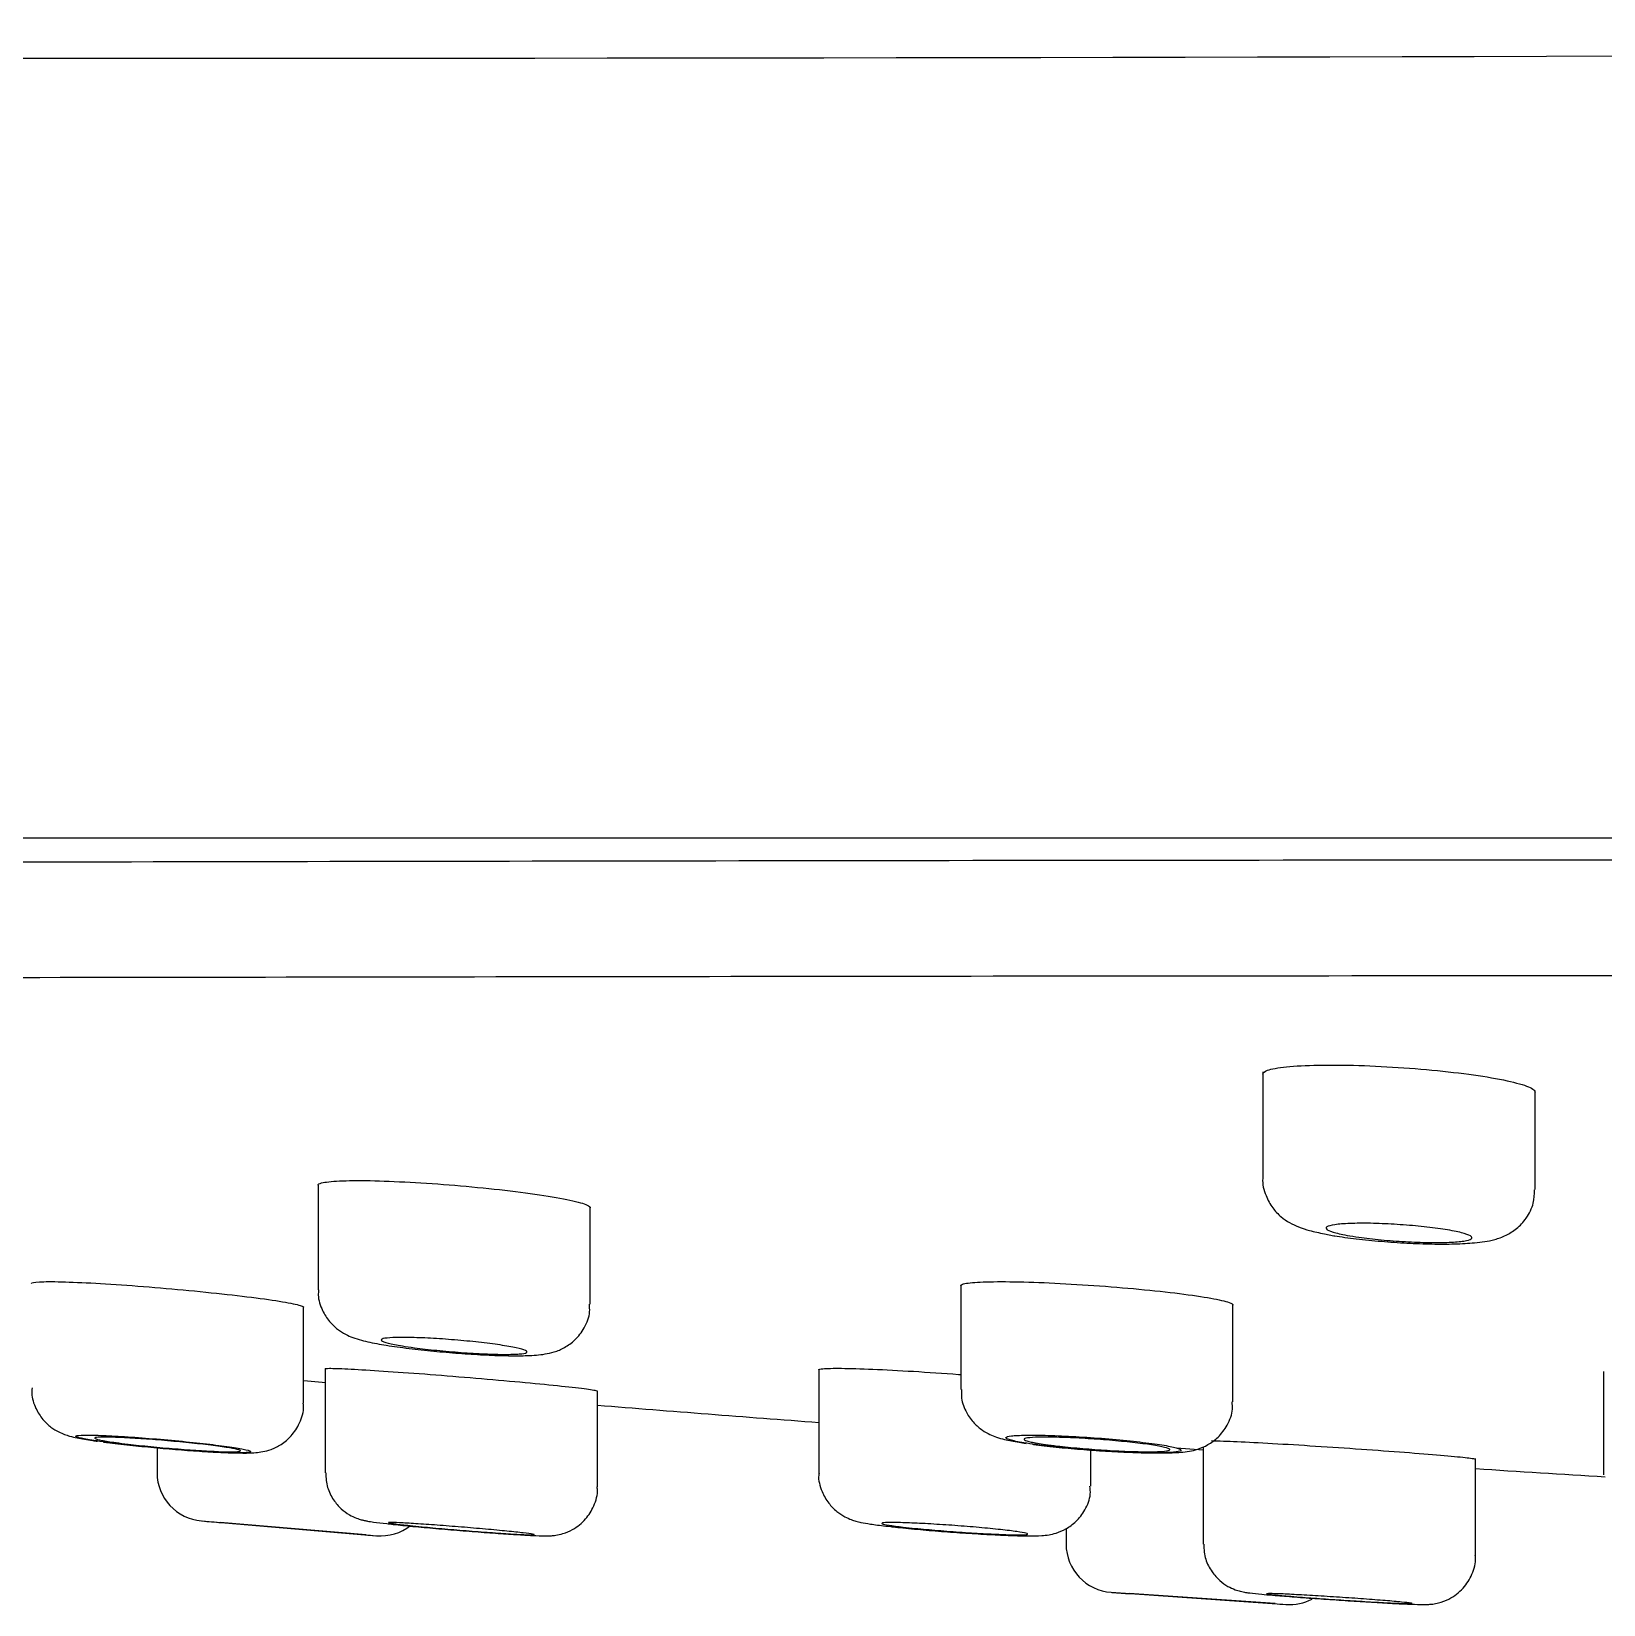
# Model space of a CAD drawing. Header units: millimetres. Extents: x -60 to 7633, y -2614 to 2146.
# Drawn here: x 6804.14 to 6820.31, y -807.65 to -791.47 of the extents above; entities that cross this region are included whole.
import ezdxf

# ---------------------------------------------------------------- set-up
doc = ezdxf.new("R2010")
doc.units = ezdxf.units.MM
doc.layers.get('0').update_dxf_attribs({"color": 250})

msp = doc.modelspace()

# ---------------------------------------------------------------- linework, layer by layer
at = {"linetype": 'Continuous'}
for p, q in [((6816.81, -802.17), (6816.81, -803.263)), ((6819.61, -803.381), (6819.61, -802.361)), ((6807.091, -803.334), (6807.091, -804.412)), ((6809.891, -804.558), (6809.891, -803.559)), ((6817.443, -803.837), (6817.541, -803.855)), ((6813.702, -804.364), (6813.702, -805.436)), ((6806.943, -805.577), (6806.943, -804.587)), ((6816.502, -805.563), (6816.502, -804.564)), ((6807.721, -804.969), (6807.791, -804.981)), ((6807.166, -805.222), (6807.166, -806.293)), ((6812.241, -805.233), (6812.241, -806.301)), ((6820.314, -805.252), (6820.314, -806.313)), ((6807.17, -805.367), (6806.944, -805.347)), ((6809.966, -806.439), (6809.966, -805.449)), ((6805.435, -806.037), (6805.435, -806.291)), ((6815.041, -806.432), (6815.041, -806.06)), ((6816.197, -806.061), (6815.922, -806.041)), ((6816.197, -806.025), (6816.197, -807.027)), ((6818.997, -807.145), (6818.997, -806.148)), ((6805.892, -806.788), (6807.693, -806.941)), ((6807.585, -806.932), (6806.085, -806.805)), ((6814.785, -806.869), (6814.785, -807.024)), ((6815.249, -807.522), (6817.051, -807.647)), ((6816.935, -807.639), (6815.435, -807.535))]:
    msp.add_line(p, q, dxfattribs=at)
for centre, radius, start, end in [((6805.598, 4131.116), 4922.861, 269.498321, 270.605649), ((6857.635, -208.104), 599.393, 265.438513, 265.656632), ((6805.935, -806.29), 0.5, 180.4306, 265.1507), ((6857.635, -208.104), 599.393, 266.304077, 266.431781), ((6857.635, -207.518), 601.5, 265.065749, 265.084496), ((6857.635, -207.518), 601.5, 265.226055, 265.236673), ((6807.735, -806.442), 0.5, 265.1518, 307.9792), ((6815.285, -807.024), 0.5, 180.4439, 266.0449), ((6857.635, -207.518), 601.5, 265.959959, 265.977852), ((6817.085, -807.148), 0.5, 266.0457, 297.3903), ((6857.635, -207.518), 601.5, 266.119245, 266.130685)]:
    msp.add_arc(centre, radius, start, end, dxfattribs=at)
for points, knots in [([(6766.877, -799.762), (6766.877, -799.763), (6767.465, -799.763), (6769.223, -799.762), (6769.955, -799.762), (6771.684, -799.762), (6772.684, -799.762), (6774.95, -799.762), (6776.216, -799.762), (6779.019, -799.762), (6780.566, -799.762), (6785.541, -799.762), (6789.297, -799.762), (6797.672, -799.762), (6802.343, -799.762), (6812.202, -799.762), (6817.414, -799.762), (6825.658, -799.762), (6828.491, -799.762), (6834.186, -799.762), (6837.059, -799.762), (6845.751, -799.762), (6851.642, -799.762), (6857.635, -799.762)], [0, 0, 0, 0, 0.125, 0.125, 0.1875, 0.1875, 0.25, 0.25, 0.3125, 0.3125, 0.375, 0.375, 0.5, 0.5, 0.625, 0.625, 0.75, 0.75, 0.8125, 0.8125, 0.875, 0.875, 1, 1, 1, 1]), ([(6857.635, -800.028), (6854.656, -800.028), (6851.691, -800.025), (6845.783, -800.017), (6842.829, -800.012), (6834.111, -799.998), (6828.491, -799.991), (6817.626, -799.992), (6812.334, -799.999), (6802.546, -800.017), (6798.009, -800.028), (6791.745, -800.028), (6789.739, -800.025), (6785.99, -800.017), (6784.24, -800.012), (6779.352, -799.998), (6776.575, -799.991), (6772.026, -799.992), (6770.33, -799.999), (6768.617, -800.013), (6768.186, -800.017), (6767.612, -800.025), (6767.468, -800.028), (6767.469, -800.028)], [0, 0, 0, 0, 0.015625, 0.015625, 0.03125, 0.03125, 0.0625, 0.0625, 0.09375, 0.09375, 0.125, 0.125, 0.140625, 0.140625, 0.15625, 0.15625, 0.1875, 0.1875, 0.21875, 0.21875, 0.234375, 0.234375, 0.2498623, 0.2498623, 0.2498623, 0.2498623]), ([(6771.384, -801.205), (6771.384, -801.205), (6771.384, -801.205), (6771.389, -801.205), (6771.943, -801.197), (6774.173, -801.183), (6775.817, -801.178), (6779.05, -801.178), (6780.257, -801.18), (6782.934, -801.184), (6784.405, -801.187), (6789.12, -801.197), (6792.688, -801.205), (6798.677, -801.205), (6800.792, -801.203), (6805.184, -801.197), (6807.453, -801.193), (6814.472, -801.183), (6819.432, -801.178), (6827.309, -801.178), (6829.992, -801.18), (6835.382, -801.184), (6838.103, -801.187), (6846.343, -801.197), (6851.936, -801.205), (6857.635, -801.205)], [0.7499068, 0.7499068, 0.7499068, 0.7499068, 0.75, 0.75, 0.78125, 0.78125, 0.8125, 0.8125, 0.828125, 0.828125, 0.84375, 0.84375, 0.875, 0.875, 0.890625, 0.890625, 0.90625, 0.90625, 0.9375, 0.9375, 0.953125, 0.953125, 0.96875, 0.96875, 1, 1, 1, 1]), ([(6816.81, -802.193), (6816.81, -802.179), (6816.826, -802.166), (6816.857, -802.154), (6816.897, -802.14), (6816.965, -802.127), (6817.054, -802.118), (6817.142, -802.109), (6817.254, -802.103), (6817.38, -802.101), (6817.506, -802.099), (6817.649, -802.1), (6817.797, -802.104), (6817.946, -802.109), (6818.104, -802.117), (6818.259, -802.128), (6818.414, -802.139), (6818.571, -802.153), (6818.715, -802.169), (6818.861, -802.185), (6818.999, -802.204), (6819.117, -802.223), (6819.237, -802.243), (6819.341, -802.264), (6819.42, -802.285), (6819.499, -802.306), (6819.556, -802.327), (6819.585, -802.347), (6819.601, -802.358), (6819.61, -802.368), (6819.61, -802.379)], [0.1215262, 0.1215262, 0.1215262, 0.1215262, 0.1630959, 0.1630959, 0.1630959, 0.2170614, 0.2170614, 0.2170614, 0.2705579, 0.2705579, 0.2705579, 0.3236813, 0.3236813, 0.3236813, 0.3766886, 0.3766886, 0.3766886, 0.4298825, 0.4298825, 0.4298825, 0.4834838, 0.4834838, 0.4834838, 0.5375399, 0.5375399, 0.5375399, 0.5919012, 0.5919012, 0.5919012, 0.621773, 0.621773, 0.621773, 0.621773]), ([(6807.091, -803.336), (6807.091, -803.327), (6807.103, -803.319), (6807.128, -803.313), (6807.164, -803.303), (6807.227, -803.296), (6807.312, -803.292), (6807.396, -803.288), (6807.504, -803.287), (6807.627, -803.289), (6807.75, -803.292), (6807.89, -803.297), (6808.038, -803.305), (6808.185, -803.313), (6808.343, -803.324), (6808.498, -803.337), (6808.654, -803.35), (6808.812, -803.365), (6808.959, -803.381), (6809.107, -803.398), (6809.247, -803.416), (6809.369, -803.434), (6809.492, -803.453), (6809.599, -803.471), (6809.682, -803.489), (6809.765, -803.507), (6809.826, -803.525), (6809.859, -803.54), (6809.88, -803.55), (6809.891, -803.559), (6809.891, -803.567)], [0.1252906, 0.1252906, 0.1252906, 0.1252906, 0.1623458, 0.1623458, 0.1623458, 0.2160013, 0.2160013, 0.2160013, 0.2693281, 0.2693281, 0.2693281, 0.3224941, 0.3224941, 0.3224941, 0.3757346, 0.3757346, 0.3757346, 0.4292508, 0.4292508, 0.4292508, 0.4831257, 0.4831257, 0.4831257, 0.5372873, 0.5372873, 0.5372873, 0.5915366, 0.5915366, 0.5915366, 0.6255676, 0.6255676, 0.6255676, 0.6255676]), ([(6816.811, -803.26), (6816.81, -803.263), (6816.8, -803.321), (6816.834, -803.438), (6816.903, -803.569), (6816.993, -803.663), (6817.088, -803.726), (6817.186, -803.771), (6817.298, -803.806), (6817.386, -803.825), (6817.443, -803.837)], [0, 0, 0, 0, 0.006314, 0.165033, 0.294884, 0.409854, 0.521112, 0.642983, 0.802868, 1, 1, 1, 1]), ([(6817.541, -803.855), (6817.544, -803.855), (6817.609, -803.867), (6817.773, -803.888), (6818.024, -803.914), (6818.293, -803.932), (6818.552, -803.942), (6818.79, -803.941), (6819.004, -803.929), (6819.156, -803.909), (6819.304, -803.859), (6819.424, -803.785), (6819.527, -803.675), (6819.599, -803.53), (6819.603, -803.432), (6819.604, -803.382)], [0, 0, 0, 0, 0.003908, 0.099275, 0.199089, 0.296772, 0.394558, 0.492602, 0.59437, 0.711379, 0.772447, 0.824994, 0.882967, 0.947622, 1, 1, 1, 1]), ([(6817.676, -803.852), (6817.617, -803.841), (6817.567, -803.829), (6817.531, -803.818), (6817.495, -803.807), (6817.472, -803.796), (6817.463, -803.786), (6817.455, -803.775), (6817.461, -803.766), (6817.481, -803.758), (6817.502, -803.75), (6817.536, -803.743), (6817.583, -803.738), (6817.629, -803.733), (6817.688, -803.73), (6817.754, -803.728), (6817.821, -803.727), (6817.897, -803.727), (6817.976, -803.729), (6818.055, -803.732), (6818.14, -803.736), (6818.223, -803.742), (6818.306, -803.747), (6818.39, -803.755), (6818.468, -803.763), (6818.547, -803.771), (6818.621, -803.781), (6818.686, -803.792), (6818.751, -803.802), (6818.807, -803.813), (6818.851, -803.824), (6818.895, -803.836), (6818.927, -803.847), (6818.944, -803.858), (6818.961, -803.868), (6818.964, -803.878), (6818.953, -803.887), (6818.941, -803.896), (6818.915, -803.904), (6818.876, -803.91), (6818.838, -803.916), (6818.786, -803.92), (6818.725, -803.923), (6818.664, -803.926), (6818.593, -803.926), (6818.516, -803.925), (6818.44, -803.924), (6818.358, -803.921), (6818.275, -803.916), (6818.192, -803.912), (6818.107, -803.905), (6818.026, -803.898), (6817.945, -803.89), (6817.867, -803.881), (6817.797, -803.871), (6817.754, -803.865), (6817.713, -803.858), (6817.676, -803.852)], [0, 0, 0, 0, 0.054382, 0.054382, 0.054382, 0.108766, 0.108766, 0.108766, 0.163094, 0.163094, 0.163094, 0.217081, 0.217081, 0.217081, 0.270604, 0.270604, 0.270604, 0.323745, 0.323745, 0.323745, 0.376756, 0.376756, 0.376756, 0.429937, 0.429937, 0.429937, 0.483514, 0.483514, 0.483514, 0.537546, 0.537546, 0.537546, 0.591892, 0.591892, 0.591892, 0.646273, 0.646273, 0.646273, 0.700389, 0.700389, 0.700389, 0.754056, 0.754056, 0.754056, 0.807296, 0.807296, 0.807296, 0.860315, 0.860315, 0.860315, 0.913412, 0.913412, 0.913412, 0.96685, 0.96685, 0.96685, 1, 1, 1, 1]), ([(6804.143, -804.347), (6804.143, -804.346), (6804.143, -804.346), (6804.143, -804.346), (6804.144, -804.338), (6804.172, -804.333), (6804.225, -804.33), (6804.277, -804.327), (6804.356, -804.327), (6804.454, -804.329), (6804.552, -804.332), (6804.672, -804.337), (6804.804, -804.344), (6804.936, -804.352), (6805.085, -804.362), (6805.237, -804.373), (6805.389, -804.385), (6805.55, -804.398), (6805.705, -804.413), (6805.86, -804.427), (6806.015, -804.443), (6806.156, -804.459), (6806.298, -804.475), (6806.429, -804.491), (6806.54, -804.506), (6806.65, -804.522), (6806.743, -804.536), (6806.81, -804.55), (6806.877, -804.563), (6806.92, -804.574), (6806.936, -804.583), (6806.941, -804.586), (6806.943, -804.589), (6806.943, -804.591)], [0.1611996, 0.1611996, 0.1611996, 0.1611996, 0.1619791, 0.1619791, 0.1619791, 0.2156184, 0.2156184, 0.2156184, 0.2690207, 0.2690207, 0.2690207, 0.3223196, 0.3223196, 0.3223196, 0.3756923, 0.3756923, 0.3756923, 0.4292831, 0.4292831, 0.4292831, 0.4831423, 0.4831423, 0.4831423, 0.5372036, 0.5372036, 0.5372036, 0.5913113, 0.5913113, 0.5913113, 0.6452875, 0.6452875, 0.6452875, 0.6611651, 0.6611651, 0.6611651, 0.6611651]), ([(6813.702, -804.369), (6813.702, -804.362), (6813.712, -804.356), (6813.731, -804.351), (6813.763, -804.342), (6813.822, -804.336), (6813.903, -804.332), (6813.983, -804.328), (6814.088, -804.327), (6814.208, -804.328), (6814.328, -804.33), (6814.467, -804.334), (6814.613, -804.34), (6814.759, -804.347), (6814.916, -804.356), (6815.072, -804.367), (6815.228, -804.378), (6815.387, -804.391), (6815.535, -804.405), (6815.684, -804.419), (6815.827, -804.434), (6815.952, -804.45), (6816.077, -804.466), (6816.187, -804.482), (6816.273, -804.498), (6816.359, -804.513), (6816.424, -804.528), (6816.462, -804.542), (6816.489, -804.552), (6816.502, -804.561), (6816.502, -804.569)], [0.1295707, 0.1295707, 0.1295707, 0.1295707, 0.1620711, 0.1620711, 0.1620711, 0.2157615, 0.2157615, 0.2157615, 0.2692002, 0.2692002, 0.2692002, 0.3225051, 0.3225051, 0.3225051, 0.3758511, 0.3758511, 0.3758511, 0.429394, 0.429394, 0.429394, 0.4832047, 0.4832047, 0.4832047, 0.5372382, 0.5372382, 0.5372382, 0.5913511, 0.5913511, 0.5913511, 0.6298439, 0.6298439, 0.6298439, 0.6298439]), ([(6807.097, -804.411), (6807.095, -804.431), (6807.088, -804.5), (6807.129, -804.619), (6807.202, -804.737), (6807.29, -804.819), (6807.375, -804.872), (6807.458, -804.907), (6807.563, -804.939), (6807.653, -804.957), (6807.721, -804.969)], [0, 0, 0, 0, 0.047416, 0.1927, 0.31214, 0.417843, 0.515541, 0.613046, 0.746423, 1, 1, 1, 1]), ([(6807.791, -804.981), (6807.803, -804.983), (6807.877, -804.995), (6808.053, -805.018), (6808.309, -805.046), (6808.573, -805.068), (6808.827, -805.083), (6809.057, -805.091), (6809.259, -805.089), (6809.391, -805.08), (6809.516, -805.055), (6809.629, -805.009), (6809.743, -804.927), (6809.837, -804.803), (6809.891, -804.667), (6809.884, -804.587), (6809.882, -804.558)], [0, 0, 0, 0, 0.015367, 0.116414, 0.212141, 0.306207, 0.40044, 0.494832, 0.591645, 0.6992, 0.749847, 0.799043, 0.849081, 0.90724, 0.970866, 1, 1, 1, 1]), ([(6807.96, -804.988), (6807.9, -804.979), (6807.85, -804.969), (6807.814, -804.959), (6807.777, -804.95), (6807.754, -804.941), (6807.745, -804.934), (6807.736, -804.926), (6807.742, -804.919), (6807.761, -804.914), (6807.781, -804.909), (6807.815, -804.905), (6807.86, -804.903), (6807.905, -804.901), (6807.963, -804.901), (6808.029, -804.902), (6808.095, -804.903), (6808.17, -804.906), (6808.249, -804.91), (6808.328, -804.914), (6808.413, -804.92), (6808.496, -804.927), (6808.58, -804.934), (6808.664, -804.942), (6808.743, -804.951), (6808.822, -804.96), (6808.897, -804.97), (6808.963, -804.979), (6809.028, -804.989), (6809.085, -804.999), (6809.13, -805.009), (6809.174, -805.018), (6809.206, -805.028), (6809.224, -805.036), (6809.242, -805.044), (6809.245, -805.052), (6809.235, -805.058), (6809.224, -805.064), (6809.199, -805.068), (6809.161, -805.071), (6809.123, -805.074), (6809.072, -805.076), (6809.012, -805.076), (6808.952, -805.076), (6808.881, -805.074), (6808.805, -805.07), (6808.729, -805.067), (6808.647, -805.062), (6808.564, -805.056), (6808.481, -805.05), (6808.395, -805.042), (6808.314, -805.034), (6808.232, -805.026), (6808.153, -805.016), (6808.083, -805.007), (6808.039, -805.001), (6807.997, -804.995), (6807.96, -804.988)], [0, 0, 0, 0, 0.05416, 0.05416, 0.05416, 0.108329, 0.108329, 0.108329, 0.162334, 0.162334, 0.162334, 0.215987, 0.215987, 0.215987, 0.269316, 0.269316, 0.269316, 0.322485, 0.322485, 0.322485, 0.37573, 0.37573, 0.37573, 0.429249, 0.429249, 0.429249, 0.483125, 0.483125, 0.483125, 0.537284, 0.537284, 0.537284, 0.591529, 0.591529, 0.591529, 0.645622, 0.645622, 0.645622, 0.69939, 0.69939, 0.69939, 0.752807, 0.752807, 0.752807, 0.806002, 0.806002, 0.806002, 0.859198, 0.859198, 0.859198, 0.912616, 0.912616, 0.912616, 0.966381, 0.966381, 0.966381, 1, 1, 1, 1]), ([(6807.166, -805.223), (6807.166, -805.22), (6807.18, -805.219), (6807.208, -805.219), (6807.247, -805.219), (6807.311, -805.221), (6807.397, -805.225), (6807.483, -805.229), (6807.593, -805.236), (6807.717, -805.244), (6807.841, -805.252), (6807.984, -805.262), (6808.132, -805.273), (6808.281, -805.284), (6808.44, -805.297), (6808.597, -805.31), (6808.754, -805.323), (6808.912, -805.336), (6809.059, -805.35), (6809.206, -805.363), (6809.346, -805.376), (6809.466, -805.388), (6809.587, -805.401), (6809.691, -805.412), (6809.771, -805.421), (6809.851, -805.431), (6809.909, -805.439), (6809.939, -805.445), (6809.957, -805.448), (6809.966, -805.451), (6809.966, -805.453)], [0.1215412, 0.1215412, 0.1215412, 0.1215412, 0.1609638, 0.1609638, 0.1609638, 0.2144016, 0.2144016, 0.2144016, 0.2678277, 0.2678277, 0.2678277, 0.3213637, 0.3213637, 0.3213637, 0.3750833, 0.3750833, 0.3750833, 0.4289806, 0.4289806, 0.4289806, 0.482972, 0.482972, 0.482972, 0.5369315, 0.5369315, 0.5369315, 0.590747, 0.590747, 0.590747, 0.6218039, 0.6218039, 0.6218039, 0.6218039]), ([(6812.241, -805.235), (6812.241, -805.23), (6812.256, -805.226), (6812.285, -805.223), (6812.324, -805.22), (6812.39, -805.218), (6812.477, -805.219), (6812.564, -805.22), (6812.675, -805.223), (6812.799, -805.228), (6812.924, -805.234), (6813.067, -805.241), (6813.215, -805.25), (6813.364, -805.259), (6813.523, -805.27), (6813.679, -805.281), (6813.687, -805.282), (6813.695, -805.283), (6813.702, -805.283)], [0.1210123, 0.1210123, 0.1210123, 0.1210123, 0.1613856, 0.1613856, 0.1613856, 0.2149127, 0.2149127, 0.2149127, 0.2683357, 0.2683357, 0.2683357, 0.3217781, 0.3217781, 0.3217781, 0.375354, 0.375354, 0.375354, 0.3779747, 0.3779747, 0.3779747, 0.3779747]), ([(6804.15, -805.421), (6804.148, -805.441), (6804.141, -805.509), (6804.181, -805.627), (6804.253, -805.743), (6804.338, -805.824), (6804.42, -805.873), (6804.487, -805.901), (6804.549, -805.92), (6804.632, -805.939), (6804.729, -805.956), (6804.805, -805.966), (6804.823, -805.969)], [0, 0, 0, 0, 0.043589, 0.176137, 0.285488, 0.380202, 0.462456, 0.529928, 0.600075, 0.720469, 0.940843, 1, 1, 1, 1]), ([(6813.71, -805.436), (6813.708, -805.469), (6813.705, -805.548), (6813.754, -805.672), (6813.833, -805.782), (6813.921, -805.856), (6814.003, -805.902), (6814.08, -805.931), (6814.17, -805.956), (6814.269, -805.975), (6814.348, -805.987), (6814.375, -805.991)], [0, 0, 0, 0, 0.07507, 0.207208, 0.318315, 0.415855, 0.502201, 0.58556, 0.704681, 0.911084, 1, 1, 1, 1]), ([(6804.883, -805.977), (6804.898, -805.979), (6804.973, -805.989), (6805.15, -806.009), (6805.4, -806.034), (6805.658, -806.056), (6805.905, -806.074), (6806.124, -806.086), (6806.309, -806.091), (6806.417, -806.09), (6806.516, -806.079), (6806.611, -806.055), (6806.718, -806.004), (6806.825, -805.913), (6806.908, -805.781), (6806.949, -805.655), (6806.94, -805.589), (6806.938, -805.577)], [0, 0, 0, 0, 0.020055, 0.116536, 0.21037, 0.303486, 0.396921, 0.490264, 0.585369, 0.688263, 0.731317, 0.770547, 0.81468, 0.864544, 0.923369, 0.987467, 1, 1, 1, 1]), ([(6814.44, -806), (6814.454, -806.002), (6814.53, -806.013), (6814.709, -806.033), (6814.964, -806.055), (6815.226, -806.073), (6815.475, -806.085), (6815.699, -806.091), (6815.893, -806.088), (6816.014, -806.081), (6816.138, -806.054), (6816.248, -806.008), (6816.359, -805.926), (6816.45, -805.803), (6816.503, -805.669), (6816.496, -805.591), (6816.493, -805.563)], [0, 0, 0, 0, 0.018592, 0.1183, 0.214132, 0.308802, 0.403841, 0.499017, 0.596797, 0.706421, 0.752749, 0.800055, 0.850062, 0.907622, 0.971751, 1, 1, 1, 1]), ([(6804.914, -805.98), (6804.991, -805.99), (6805.081, -806.001), (6805.175, -806.011), (6805.27, -806.021), (6805.372, -806.031), (6805.473, -806.04), (6805.575, -806.049), (6805.678, -806.057), (6805.774, -806.064), (6805.871, -806.071), (6805.963, -806.076), (6806.044, -806.08), (6806.124, -806.084), (6806.195, -806.087), (6806.251, -806.087), (6806.306, -806.088), (6806.348, -806.087), (6806.373, -806.084), (6806.398, -806.081), (6806.406, -806.077), (6806.397, -806.071), (6806.389, -806.065), (6806.363, -806.058), (6806.322, -806.05), (6806.281, -806.042), (6806.223, -806.032), (6806.154, -806.023), (6806.084, -806.013), (6806.001, -806.003), (6805.911, -805.992), (6805.821, -805.982), (6805.722, -805.972), (6805.622, -805.963), (6805.521, -805.953), (6805.417, -805.944), (6805.318, -805.937), (6805.219, -805.929), (6805.122, -805.922), (6805.035, -805.918), (6804.948, -805.913), (6804.87, -805.909), (6804.806, -805.907), (6804.742, -805.906), (6804.69, -805.906), (6804.655, -805.908), (6804.62, -805.909), (6804.601, -805.913), (6804.599, -805.918), (6804.597, -805.922), (6804.613, -805.929), (6804.644, -805.936), (6804.675, -805.944), (6804.724, -805.953), (6804.785, -805.962), (6804.823, -805.968), (6804.867, -805.974), (6804.914, -805.98)], [0, 0, 0, 0, 0.054092, 0.054092, 0.054092, 0.108188, 0.108188, 0.108188, 0.162224, 0.162224, 0.162224, 0.216039, 0.216039, 0.216039, 0.269586, 0.269586, 0.269586, 0.322934, 0.322934, 0.322934, 0.376241, 0.376241, 0.376241, 0.429679, 0.429679, 0.429679, 0.483365, 0.483365, 0.483365, 0.537307, 0.537307, 0.537307, 0.591403, 0.591403, 0.591403, 0.645481, 0.645481, 0.645481, 0.699376, 0.699376, 0.699376, 0.753004, 0.753004, 0.753004, 0.8064, 0.8064, 0.8064, 0.8597, 0.8597, 0.8597, 0.913081, 0.913081, 0.913081, 0.966683, 0.966683, 0.966683, 1, 1, 1, 1]), ([(6805.014, -805.983), (6804.954, -805.975), (6804.904, -805.967), (6804.868, -805.96), (6804.831, -805.953), (6804.807, -805.946), (6804.798, -805.941), (6804.789, -805.936), (6804.794, -805.932), (6804.813, -805.93), (6804.831, -805.928), (6804.865, -805.926), (6804.909, -805.927), (6804.954, -805.927), (6805.012, -805.929), (6805.077, -805.932), (6805.142, -805.935), (6805.218, -805.94), (6805.296, -805.945), (6805.375, -805.95), (6805.46, -805.957), (6805.544, -805.964), (6805.628, -805.972), (6805.713, -805.98), (6805.792, -805.988), (6805.871, -805.996), (6805.947, -806.005), (6806.013, -806.014), (6806.078, -806.022), (6806.136, -806.03), (6806.18, -806.038), (6806.225, -806.045), (6806.258, -806.052), (6806.276, -806.058), (6806.294, -806.063), (6806.298, -806.068), (6806.288, -806.071), (6806.277, -806.075), (6806.253, -806.077), (6806.216, -806.077), (6806.179, -806.078), (6806.128, -806.077), (6806.068, -806.075), (6806.009, -806.072), (6805.938, -806.069), (6805.863, -806.064), (6805.787, -806.059), (6805.704, -806.053), (6805.621, -806.046), (6805.538, -806.04), (6805.452, -806.032), (6805.371, -806.024), (6805.289, -806.016), (6805.209, -806.007), (6805.138, -805.999), (6805.094, -805.993), (6805.052, -805.988), (6805.014, -805.983)], [0, 0, 0, 0, 0.053903, 0.053903, 0.053903, 0.107818, 0.107818, 0.107818, 0.161551, 0.161551, 0.161551, 0.215026, 0.215026, 0.215026, 0.268344, 0.268344, 0.268344, 0.321675, 0.321675, 0.321675, 0.375181, 0.375181, 0.375181, 0.42895, 0.42895, 0.42895, 0.482955, 0.482955, 0.482955, 0.537064, 0.537064, 0.537064, 0.591101, 0.591101, 0.591101, 0.644919, 0.644919, 0.644919, 0.698467, 0.698467, 0.698467, 0.751818, 0.751818, 0.751818, 0.805125, 0.805125, 0.805125, 0.858563, 0.858563, 0.858563, 0.912247, 0.912247, 0.912247, 0.966188, 0.966188, 0.966188, 1, 1, 1, 1]), ([(6814.482, -806.004), (6814.559, -806.014), (6814.648, -806.024), (6814.743, -806.034), (6814.837, -806.043), (6814.939, -806.052), (6815.041, -806.059), (6815.142, -806.066), (6815.245, -806.073), (6815.341, -806.077), (6815.437, -806.082), (6815.529, -806.085), (6815.61, -806.087), (6815.69, -806.088), (6815.761, -806.088), (6815.817, -806.086), (6815.872, -806.084), (6815.914, -806.08), (6815.939, -806.075), (6815.964, -806.07), (6815.973, -806.063), (6815.964, -806.055), (6815.956, -806.048), (6815.93, -806.039), (6815.889, -806.029), (6815.848, -806.02), (6815.79, -806.009), (6815.721, -805.999), (6815.651, -805.989), (6815.568, -805.979), (6815.478, -805.969), (6815.388, -805.959), (6815.288, -805.95), (6815.188, -805.942), (6815.088, -805.934), (6814.983, -805.927), (6814.884, -805.921), (6814.785, -805.916), (6814.689, -805.911), (6814.602, -805.909), (6814.516, -805.906), (6814.438, -805.906), (6814.373, -805.907), (6814.309, -805.908), (6814.258, -805.91), (6814.223, -805.914), (6814.188, -805.919), (6814.168, -805.924), (6814.166, -805.931), (6814.164, -805.938), (6814.179, -805.947), (6814.21, -805.956), (6814.242, -805.965), (6814.29, -805.975), (6814.351, -805.985), (6814.39, -805.991), (6814.434, -805.998), (6814.482, -806.004)], [0, 0, 0, 0, 0.05401, 0.05401, 0.05401, 0.108029, 0.108029, 0.108029, 0.161903, 0.161903, 0.161903, 0.215509, 0.215509, 0.215509, 0.268891, 0.268891, 0.268891, 0.322192, 0.322192, 0.322192, 0.375587, 0.375587, 0.375587, 0.429212, 0.429212, 0.429212, 0.483102, 0.483102, 0.483102, 0.537177, 0.537177, 0.537177, 0.591275, 0.591275, 0.591275, 0.645223, 0.645223, 0.645223, 0.698913, 0.698913, 0.698913, 0.752353, 0.752353, 0.752353, 0.80566, 0.80566, 0.80566, 0.859008, 0.859008, 0.859008, 0.912552, 0.912552, 0.912552, 0.966363, 0.966363, 0.966363, 1, 1, 1, 1]), ([(6814.572, -806.002), (6814.512, -805.994), (6814.462, -805.985), (6814.426, -805.977), (6814.389, -805.969), (6814.366, -805.961), (6814.357, -805.955), (6814.348, -805.948), (6814.353, -805.942), (6814.372, -805.938), (6814.392, -805.934), (6814.425, -805.93), (6814.471, -805.928), (6814.516, -805.927), (6814.574, -805.926), (6814.64, -805.927), (6814.705, -805.928), (6814.781, -805.931), (6814.86, -805.934), (6814.939, -805.938), (6815.024, -805.943), (6815.107, -805.949), (6815.191, -805.955), (6815.275, -805.962), (6815.354, -805.97), (6815.433, -805.977), (6815.509, -805.986), (6815.574, -805.994), (6815.639, -806.003), (6815.697, -806.011), (6815.741, -806.02), (6815.785, -806.028), (6815.817, -806.036), (6815.835, -806.043), (6815.853, -806.05), (6815.857, -806.056), (6815.846, -806.062), (6815.836, -806.067), (6815.81, -806.071), (6815.773, -806.074), (6815.735, -806.076), (6815.684, -806.078), (6815.624, -806.077), (6815.564, -806.077), (6815.493, -806.076), (6815.417, -806.073), (6815.342, -806.07), (6815.259, -806.066), (6815.176, -806.06), (6815.093, -806.055), (6815.007, -806.048), (6814.926, -806.041), (6814.844, -806.034), (6814.765, -806.026), (6814.695, -806.018), (6814.65, -806.013), (6814.609, -806.007), (6814.572, -806.002)], [0, 0, 0, 0, 0.054044, 0.054044, 0.054044, 0.108096, 0.108096, 0.108096, 0.162025, 0.162025, 0.162025, 0.215693, 0.215693, 0.215693, 0.269117, 0.269117, 0.269117, 0.322421, 0.322421, 0.322421, 0.375781, 0.375781, 0.375781, 0.429346, 0.429346, 0.429346, 0.483177, 0.483177, 0.483177, 0.537222, 0.537222, 0.537222, 0.59133, 0.59133, 0.59133, 0.645325, 0.645325, 0.645325, 0.699078, 0.699078, 0.699078, 0.752569, 0.752569, 0.752569, 0.805892, 0.805892, 0.805892, 0.859216, 0.859216, 0.859216, 0.912705, 0.912705, 0.912705, 0.966454, 0.966454, 0.966454, 1, 1, 1, 1]), ([(6816.28, -805.963), (6816.313, -805.964), (6816.355, -805.965), (6816.406, -805.967), (6816.488, -805.97), (6816.594, -805.975), (6816.715, -805.981), (6816.837, -805.988), (6816.977, -805.995), (6817.124, -806.004), (6817.272, -806.013), (6817.43, -806.023), (6817.587, -806.034), (6817.744, -806.044), (6817.903, -806.055), (6818.051, -806.066), (6818.2, -806.077), (6818.341, -806.088), (6818.465, -806.098), (6818.588, -806.108), (6818.696, -806.117), (6818.78, -806.125), (6818.864, -806.133), (6818.926, -806.14), (6818.961, -806.145), (6818.985, -806.149), (6818.997, -806.152), (6818.997, -806.153)], [0.1816689, 0.1816689, 0.1816689, 0.1816689, 0.2145792, 0.2145792, 0.2145792, 0.2680956, 0.2680956, 0.2680956, 0.3216786, 0.3216786, 0.3216786, 0.3753815, 0.3753815, 0.3753815, 0.4292053, 0.4292053, 0.4292053, 0.4830981, 0.4830981, 0.4830981, 0.5369773, 0.5369773, 0.5369773, 0.5907663, 0.5907663, 0.5907663, 0.6268115, 0.6268115, 0.6268115, 0.6268115]), ([(6807.17, -806.295), (6807.173, -806.35), (6807.179, -806.442), (6807.243, -806.57), (6807.323, -806.663), (6807.407, -806.724), (6807.481, -806.759), (6807.535, -806.777), (6807.572, -806.785), (6807.612, -806.793), (6807.672, -806.802), (6807.765, -806.813), (6807.84, -806.821), (6807.865, -806.824)], [0, 0, 0, 0, 0.115678, 0.226966, 0.321103, 0.401336, 0.467513, 0.51557, 0.554051, 0.606731, 0.72665, 0.921477, 1, 1, 1, 1]), ([(6812.244, -806.299), (6812.242, -806.305), (6812.233, -806.365), (6812.267, -806.479), (6812.336, -806.604), (6812.421, -806.69), (6812.504, -806.745), (6812.575, -806.776), (6812.63, -806.793), (6812.691, -806.807), (6812.778, -806.822), (6812.869, -806.834), (6812.93, -806.841)], [0, 0, 0, 0, 0.01482, 0.152503, 0.264023, 0.359639, 0.44244, 0.509954, 0.56791, 0.647316, 0.799435, 1, 1, 1, 1]), ([(6807.865, -806.824), (6807.9, -806.828), (6807.988, -806.837), (6808.179, -806.855), (6808.424, -806.876), (6808.678, -806.897), (6808.92, -806.915), (6809.134, -806.929), (6809.306, -806.939), (6809.41, -806.942), (6809.469, -806.943), (6809.54, -806.936), (6809.619, -806.919), (6809.73, -806.872), (6809.848, -806.777), (6809.934, -806.634), (6809.973, -806.51), (6809.963, -806.447), (6809.962, -806.438)], [0, 0, 0, 0, 0.045678, 0.135191, 0.223648, 0.311932, 0.400441, 0.488679, 0.577634, 0.669514, 0.723781, 0.745173, 0.774455, 0.813088, 0.873496, 0.929402, 0.99088, 1, 1, 1, 1]), ([(6812.982, -806.847), (6812.999, -806.849), (6813.075, -806.857), (6813.252, -806.875), (6813.501, -806.896), (6813.758, -806.914), (6814.003, -806.929), (6814.221, -806.939), (6814.403, -806.943), (6814.51, -806.942), (6814.598, -806.934), (6814.687, -806.915), (6814.789, -806.873), (6814.896, -806.794), (6814.987, -806.674), (6815.041, -806.54), (6815.034, -806.461), (6815.031, -806.432)], [0, 0, 0, 0, 0.022706, 0.117928, 0.210851, 0.303181, 0.395823, 0.488329, 0.582311, 0.682521, 0.728336, 0.762653, 0.804678, 0.852314, 0.907906, 0.970749, 1, 1, 1, 1]), ([(6808.037, -806.836), (6807.977, -806.83), (6807.927, -806.825), (6807.891, -806.82), (6807.854, -806.815), (6807.83, -806.812), (6807.82, -806.809), (6807.811, -806.806), (6807.816, -806.805), (6807.834, -806.805), (6807.853, -806.804), (6807.886, -806.805), (6807.93, -806.807), (6807.975, -806.809), (6808.032, -806.813), (6808.097, -806.817), (6808.163, -806.821), (6808.238, -806.826), (6808.317, -806.832), (6808.396, -806.838), (6808.481, -806.845), (6808.565, -806.852), (6808.649, -806.858), (6808.734, -806.866), (6808.813, -806.873), (6808.893, -806.88), (6808.969, -806.887), (6809.034, -806.894), (6809.1, -806.9), (6809.158, -806.906), (6809.202, -806.912), (6809.247, -806.917), (6809.28, -806.921), (6809.298, -806.924), (6809.316, -806.928), (6809.32, -806.93), (6809.31, -806.931), (6809.3, -806.932), (6809.276, -806.932), (6809.239, -806.931), (6809.202, -806.929), (6809.152, -806.927), (6809.093, -806.923), (6809.033, -806.919), (6808.963, -806.915), (6808.887, -806.909), (6808.812, -806.904), (6808.729, -806.898), (6808.645, -806.891), (6808.562, -806.884), (6808.476, -806.877), (6808.394, -806.87), (6808.312, -806.863), (6808.232, -806.856), (6808.161, -806.849), (6808.116, -806.845), (6808.075, -806.84), (6808.037, -806.836)], [0, 0, 0, 0, 0.053707, 0.053707, 0.053707, 0.107424, 0.107424, 0.107424, 0.161003, 0.161003, 0.161003, 0.214448, 0.214448, 0.214448, 0.267873, 0.267873, 0.267873, 0.321399, 0.321399, 0.321399, 0.375105, 0.375105, 0.375105, 0.428991, 0.428991, 0.428991, 0.482978, 0.482978, 0.482978, 0.536942, 0.536942, 0.536942, 0.590769, 0.590769, 0.590769, 0.644406, 0.644406, 0.644406, 0.697882, 0.697882, 0.697882, 0.7513, 0.7513, 0.7513, 0.804783, 0.804783, 0.804783, 0.858429, 0.858429, 0.858429, 0.912263, 0.912263, 0.912263, 0.966231, 0.966231, 0.966231, 1, 1, 1, 1]), ([(6813.111, -806.852), (6813.052, -806.845), (6813.001, -806.838), (6812.965, -806.832), (6812.928, -806.826), (6812.904, -806.821), (6812.895, -806.817), (6812.886, -806.813), (6812.891, -806.809), (6812.91, -806.807), (6812.929, -806.805), (6812.962, -806.804), (6813.007, -806.805), (6813.052, -806.805), (6813.109, -806.806), (6813.175, -806.809), (6813.24, -806.812), (6813.315, -806.815), (6813.394, -806.82), (6813.473, -806.825), (6813.558, -806.83), (6813.642, -806.836), (6813.726, -806.843), (6813.811, -806.849), (6813.89, -806.856), (6813.969, -806.863), (6814.045, -806.871), (6814.111, -806.878), (6814.176, -806.885), (6814.234, -806.892), (6814.278, -806.898), (6814.322, -806.904), (6814.355, -806.91), (6814.373, -806.915), (6814.391, -806.92), (6814.395, -806.924), (6814.385, -806.927), (6814.375, -806.929), (6814.35, -806.931), (6814.313, -806.932), (6814.276, -806.932), (6814.225, -806.931), (6814.166, -806.929), (6814.106, -806.927), (6814.035, -806.924), (6813.96, -806.92), (6813.884, -806.916), (6813.801, -806.911), (6813.718, -806.905), (6813.634, -806.9), (6813.548, -806.893), (6813.467, -806.886), (6813.385, -806.879), (6813.306, -806.872), (6813.235, -806.865), (6813.19, -806.861), (6813.149, -806.856), (6813.111, -806.852)], [0, 0, 0, 0, 0.053845, 0.053845, 0.053845, 0.107699, 0.107699, 0.107699, 0.161424, 0.161424, 0.161424, 0.214964, 0.214964, 0.214964, 0.268393, 0.268393, 0.268393, 0.321831, 0.321831, 0.321831, 0.375395, 0.375395, 0.375395, 0.429146, 0.429146, 0.429146, 0.483064, 0.483064, 0.483064, 0.537057, 0.537057, 0.537057, 0.590998, 0.590998, 0.590998, 0.644783, 0.644783, 0.644783, 0.698376, 0.698376, 0.698376, 0.751828, 0.751828, 0.751828, 0.80525, 0.80525, 0.80525, 0.858764, 0.858764, 0.858764, 0.912455, 0.912455, 0.912455, 0.966328, 0.966328, 0.966328, 1, 1, 1, 1]), ([(6816.201, -807.029), (6816.204, -807.086), (6816.211, -807.18), (6816.278, -807.309), (6816.36, -807.401), (6816.444, -807.461), (6816.519, -807.495), (6816.574, -807.512), (6816.609, -807.519), (6816.642, -807.525), (6816.693, -807.532), (6816.778, -807.541), (6816.867, -807.549), (6816.909, -807.552)], [0, 0, 0, 0, 0.118485, 0.227887, 0.320333, 0.398969, 0.463819, 0.510601, 0.545016, 0.585948, 0.672511, 0.870243, 1, 1, 1, 1]), ([(6816.909, -807.552), (6816.944, -807.555), (6817.032, -807.562), (6817.222, -807.577), (6817.467, -807.594), (6817.72, -807.611), (6817.961, -807.626), (6818.173, -807.638), (6818.344, -807.646), (6818.445, -807.648), (6818.497, -807.648), (6818.556, -807.644), (6818.631, -807.631), (6818.746, -807.588), (6818.875, -807.49), (6818.966, -807.34), (6819.005, -807.214), (6818.995, -807.152), (6818.994, -807.144)], [0, 0, 0, 0, 0.04559, 0.134633, 0.222889, 0.311029, 0.399391, 0.487474, 0.576185, 0.667366, 0.719469, 0.740508, 0.764695, 0.805572, 0.870865, 0.930505, 0.992028, 1, 1, 1, 1]), ([(6817.068, -807.561), (6817.008, -807.556), (6816.958, -807.552), (6816.922, -807.548), (6816.885, -807.544), (6816.861, -807.541), (6816.852, -807.539), (6816.842, -807.537), (6816.847, -807.536), (6816.866, -807.535), (6816.885, -807.535), (6816.918, -807.536), (6816.962, -807.538), (6817.007, -807.539), (6817.064, -807.542), (6817.13, -807.546), (6817.195, -807.549), (6817.271, -807.553), (6817.35, -807.558), (6817.429, -807.563), (6817.514, -807.568), (6817.598, -807.574), (6817.682, -807.579), (6817.767, -807.585), (6817.846, -807.591), (6817.926, -807.597), (6818.001, -807.603), (6818.067, -807.608), (6818.132, -807.613), (6818.19, -807.618), (6818.234, -807.623), (6818.279, -807.627), (6818.311, -807.631), (6818.329, -807.633), (6818.347, -807.636), (6818.352, -807.638), (6818.342, -807.639), (6818.332, -807.639), (6818.307, -807.639), (6818.27, -807.638), (6818.233, -807.637), (6818.183, -807.635), (6818.123, -807.632), (6818.064, -807.629), (6817.993, -807.625), (6817.917, -807.621), (6817.842, -807.616), (6817.759, -807.611), (6817.675, -807.606), (6817.592, -807.6), (6817.505, -807.595), (6817.424, -807.589), (6817.342, -807.583), (6817.262, -807.577), (6817.192, -807.571), (6817.147, -807.568), (6817.105, -807.565), (6817.068, -807.561)], [0, 0, 0, 0, 0.053706, 0.053706, 0.053706, 0.107418, 0.107418, 0.107418, 0.161039, 0.161039, 0.161039, 0.21457, 0.21457, 0.21457, 0.268089, 0.268089, 0.268089, 0.321675, 0.321675, 0.321675, 0.375381, 0.375381, 0.375381, 0.429207, 0.429207, 0.429207, 0.483099, 0.483099, 0.483099, 0.536976, 0.536976, 0.536976, 0.590761, 0.590761, 0.590761, 0.64442, 0.64442, 0.64442, 0.697973, 0.697973, 0.697973, 0.751486, 0.751486, 0.751486, 0.805044, 0.805044, 0.805044, 0.85871, 0.85871, 0.85871, 0.912501, 0.912501, 0.912501, 0.966381, 0.966381, 0.966381, 1, 1, 1, 1])]:
    msp.add_open_spline(points, degree=3, knots=knots, dxfattribs=at)
msp.add_open_spline([(6812.914, -806.838), (6812.942, -806.842), (6812.973, -806.845), (6813.006, -806.849)], degree=3, dxfattribs=at)

doc.saveas('drawing.dxf')
